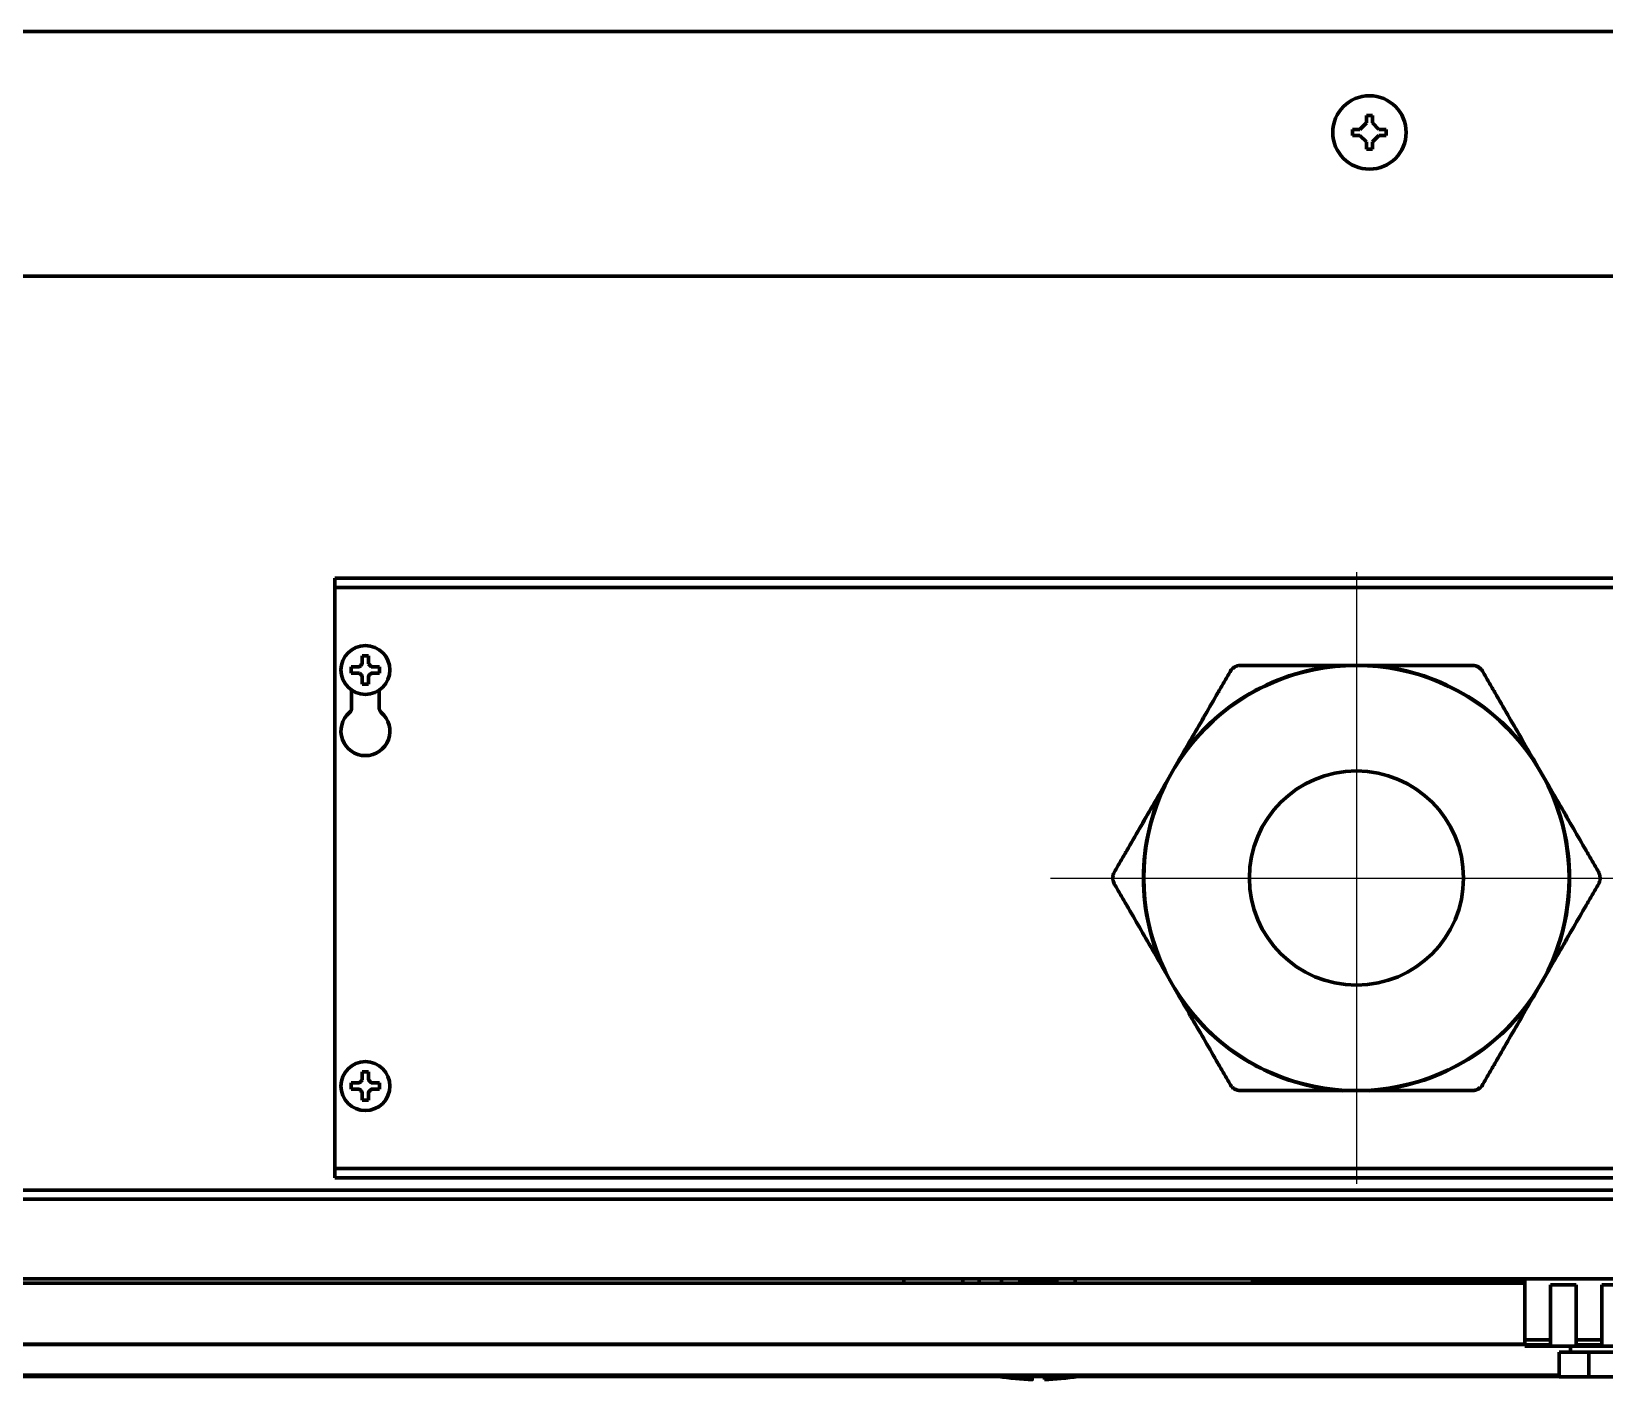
# Model space of a CAD drawing. Header units: inches. Extents: x -3055 to 7244, y 299 to 5591.
# Drawn here: x 3308.5 to 3565.7, y 4333.8 to 4554.1 of the extents above; entities that cross this region are included whole.
import ezdxf

# ---------------------------------------------------------------- set-up
doc = ezdxf.new("R2010")
doc.units = ezdxf.units.IN

# ---------------------------------------------------------------- blocks, each defined once
blk = doc.blocks.new('A$C29D5572B')
at = {"color": 1}
for p, q in [((0, 50), (0, -50)), ((-50, 0), (50, 0))]:
    blk.add_line(p, q, dxfattribs=at)
blk = doc.blocks.new('A$C0F8E2EAE')
blk.add_blockref('A$C29D5572B', (0, 0))

msp = doc.modelspace()

# ---------------------------------------------------------------- linework, layer by layer
at = {"linetype": 'Continuous', "lineweight": 70}
for p, q in [((3597.11, 4554.11), (3258.12, 4554.11)), ((3530.25, 4542.81), (3530.23, 4542.81)), ((3530.25, 4542.8), (3530.25, 4542.81)), ((3525.68, 4538.11), (3526.74, 4539.17)), ((3526.74, 4539.17), (3526.74, 4540.36)), ((3526.74, 4540.36), (3527.74, 4540.36)), ((3527.74, 4540.36), (3527.74, 4539.17)), ((3527.74, 4539.17), (3528.8, 4538.11)), ((3524.49, 4537.11), (3524.49, 4538.11)), ((3524.49, 4538.11), (3525.68, 4538.11)), ((3525.68, 4537.11), (3524.49, 4537.11)), ((3526.74, 4536.05), (3525.68, 4537.11)), ((3526.74, 4534.86), (3526.74, 4536.05)), ((3528.8, 4537.11), (3527.74, 4536.05)), ((3527.74, 4536.05), (3527.74, 4534.86)), ((3528.8, 4538.11), (3529.99, 4538.11)), ((3529.99, 4537.11), (3528.8, 4537.11)), ((3529.99, 4538.11), (3529.99, 4537.11)), ((3527.74, 4534.86), (3526.74, 4534.86)), ((3597.11, 4514.11), (3258.12, 4514.11)), ((3358.12, 4464.76), (3358.12, 4463.26)), ((3358.12, 4464.76), (3360.12, 4464.76)), ((3360.12, 4464.76), (3400.29, 4464.76)), ((3400.29, 4464.76), (3401.7, 4464.76)), ((3401.7, 4464.76), (3404.53, 4464.76)), ((3404.53, 4464.76), (3405.95, 4464.76)), ((3405.95, 4464.76), (3580.29, 4464.76)), ((3358.12, 4461.76), (3358.12, 4463.26)), ((3358.12, 4463.26), (3360.12, 4463.26)), ((3358.12, 4461.76), (3358.12, 4369.76)), ((3360.12, 4463.26), (3400.29, 4463.26)), ((3400.29, 4463.26), (3401.7, 4463.26)), ((3401.7, 4463.26), (3404.53, 4463.26)), ((3404.53, 4463.26), (3405.95, 4463.26)), ((3405.95, 4463.26), (3580.29, 4463.26)), ((3360.82, 4449.76), (3360.82, 4450.26)), ((3360.82, 4449.26), (3360.82, 4449.76)), ((3365.42, 4450.26), (3365.42, 4449.76)), ((3365.42, 4449.76), (3365.42, 4449.26)), ((3525.12, 4450.51), (3522.97, 4450.51)), ((3527.27, 4450.51), (3525.12, 4450.51)), ((3360.87, 4443.56), (3360.87, 4446.46)), ((3365.37, 4446.46), (3365.37, 4443.56)), ((3495.02, 4433.14), (3493.95, 4431.28)), ((3496.1, 4435), (3495.02, 4433.14)), ((3555.21, 4433.14), (3554.14, 4435)), ((3556.29, 4431.28), (3555.21, 4433.14)), ((3493.95, 4400.25), (3495.02, 4398.39)), ((3555.21, 4398.39), (3556.29, 4400.25)), ((3495.02, 4398.39), (3496.1, 4396.53)), ((3554.14, 4396.53), (3555.21, 4398.39)), ((3360.82, 4381.76), (3360.82, 4382.26)), ((3360.82, 4381.26), (3360.82, 4381.76)), ((3365.42, 4382.26), (3365.42, 4381.76)), ((3365.42, 4381.76), (3365.42, 4381.26)), ((3522.97, 4381.01), (3525.12, 4381.01)), ((3525.12, 4381.01), (3527.27, 4381.01)), ((3358.12, 4369.76), (3358.12, 4368.26)), ((3360.12, 4368.26), (3358.12, 4368.26)), ((3358.12, 4368.26), (3358.12, 4366.76)), ((3360.12, 4366.76), (3358.12, 4366.76)), ((3400.29, 4368.26), (3360.12, 4368.26)), ((3400.29, 4366.76), (3360.12, 4366.76)), ((3401.7, 4368.26), (3400.29, 4368.26)), ((3401.7, 4366.76), (3400.29, 4366.76)), ((3404.53, 4368.26), (3401.7, 4368.26)), ((3404.53, 4366.76), (3401.7, 4366.76)), ((3405.95, 4368.26), (3404.53, 4368.26)), ((3405.95, 4366.76), (3404.53, 4366.76)), ((3580.29, 4368.26), (3405.95, 4368.26)), ((3580.29, 4366.76), (3405.95, 4366.76)), ((3638.29, 4364.76), (3260.12, 4364.76)), ((3638.32, 4363.26), (3260.11, 4363.26)), ((3552.61, 4349.56), (3255.37, 4349.56)), ((3256.11, 4350.26), (3638.44, 4350.26)), ((3451.12, 4350.26), (3451.12, 4349.56)), ((3460.77, 4350.26), (3460.77, 4349.56)), ((3463.47, 4349.56), (3463.47, 4350.26)), ((3467.12, 4350.26), (3467.12, 4349.56)), ((3473.12, 4350.06), (3470.12, 4350.06)), ((3470.12, 4350.06), (3470.12, 4349.56)), ((3470.62, 4350.26), (3470.62, 4350.06)), ((3473.12, 4350.06), (3473.12, 4349.56)), ((3476.12, 4350.06), (3473.12, 4350.06)), ((3475.62, 4350.06), (3475.62, 4350.26)), ((3476.12, 4350.06), (3476.12, 4349.56)), ((3479.12, 4349.56), (3479.12, 4350.26)), ((3508.12, 4350.26), (3508.12, 4349.76)), ((3509.53, 4349.76), (3508.12, 4349.76)), ((3509.53, 4350.26), (3509.53, 4349.76)), ((3510.53, 4349.76), (3509.53, 4349.76)), ((3552.62, 4349.76), (3510.53, 4349.76)), ((3518.12, 4349.76), (3518.12, 4349.56)), ((3552.62, 4344.76), (3552.62, 4350.26)), ((3556.82, 4349.26), (3561.02, 4349.26)), ((3556.82, 4349.26), (3556.82, 4344.76)), ((3561.02, 4344.76), (3561.02, 4349.26)), ((3565.22, 4349.26), (3569.42, 4349.26)), ((3565.22, 4349.26), (3565.22, 4344.76)), ((3552.62, 4340.26), (3552.62, 4344.76)), ((3556.82, 4340.26), (3556.82, 4344.76)), ((3561.02, 4344.76), (3561.02, 4340.26)), ((3565.22, 4340.26), (3565.22, 4344.76)), ((3552.61, 4339.57), (3083.02, 4339.57)), ((3552.61, 4339.54), (3083.02, 4339.54)), ((3552.62, 4339.46), (3552.62, 4340.26)), ((3552.62, 4340.26), (3556.82, 4340.26)), ((3552.62, 4339.26), (3552.62, 4339.46)), ((3556.82, 4339.46), (3552.62, 4339.46)), ((3552.62, 4339.26), (3573.62, 4339.26)), ((3556.82, 4340.26), (3556.82, 4339.46)), ((3558.23, 4338.26), (3563.12, 4338.26)), ((3558.23, 4338.26), (3558.23, 4334.26)), ((3560.12, 4339.26), (3560.12, 4338.26)), ((3561.02, 4339.46), (3561.02, 4340.26)), ((3561.02, 4340.26), (3565.22, 4340.26)), ((3565.22, 4339.46), (3561.02, 4339.46)), ((3563.12, 4338.26), (3568.01, 4338.26)), ((3563.12, 4338.26), (3563.12, 4334.26)), ((3565.22, 4340.26), (3565.22, 4339.46)), ((3083.03, 4334.53), (3558.21, 4334.53)), ((3083.03, 4334.27), (3558.21, 4334.27)), ((3563.12, 4334.26), (3558.23, 4334.26)), ((3568.01, 4334.26), (3563.12, 4334.26))]:
    msp.add_line(p, q, dxfattribs=at)
for centre, radius in [((3527.24, 4537.61), 6), ((3363.12, 4449.76), 4), ((3525.12, 4415.76), 34.75), ((3525.12, 4415.76), 17.5), ((3363.12, 4381.76), 4)]:
    msp.add_circle(centre, radius, dxfattribs=at)
for centre, radius, start, end in [((3525.12, 4415.76), 34.82, 93.5403, 146.4597), ((3525.12, 4415.76), 34.82, 33.5403, 86.4597), ((3359.87, 4443.56), 1, 310.5416, 0), ((3366.37, 4443.56), 1, 180, 229.4584), ((3363.12, 4439.76), 4, 130.5416, 49.4584), ((3525.12, 4415.76), 34.82, 153.5403, 206.4597), ((3525.12, 4415.76), 34.82, 333.5403, 26.4597), ((3525.12, 4415.76), 34.82, 213.5403, 266.4597), ((3525.12, 4415.76), 34.82, 273.5403, 326.4597), ((3508.52, 4349.36), 0.4, 90, 149.9991), ((3515.72, 4349.36), 0.4, 30.0009, 90), ((3474.62, 4393.74), 60, 262.337, 267.6114), ((3471.62, 4393.74), 60, 272.3861, 277.663)]:
    msp.add_arc(centre, radius, start, end, dxfattribs=at)
for points in [[(3362.62, 4450.76), (3362.62, 4450.82), (3362.62, 4450.93), (3362.62, 4451.09), (3362.62, 4451.25), (3362.62, 4451.4), (3362.62, 4451.55), (3362.62, 4451.71), (3362.62, 4451.88), (3362.62, 4452), (3362.62, 4452.06)], [(3362.62, 4452.06), (3362.79, 4452.06), (3363.12, 4452.06), (3363.45, 4452.06), (3363.62, 4452.06)], [(3362.12, 4449.26), (3362.06, 4449.26), (3361.96, 4449.26), (3361.79, 4449.26), (3361.64, 4449.26), (3361.48, 4449.26), (3361.33, 4449.26), (3361.17, 4449.26), (3361.01, 4449.26), (3360.88, 4449.26), (3360.82, 4449.26)], [(3362.12, 4450.26), (3362.14, 4450.29), (3362.19, 4450.33), (3362.26, 4450.41), (3362.33, 4450.48), (3362.4, 4450.55), (3362.48, 4450.62), (3362.55, 4450.69), (3362.59, 4450.74), (3362.62, 4450.76)], [(3362.62, 4448.76), (3362.59, 4448.79), (3362.54, 4448.84), (3362.47, 4448.91), (3362.4, 4448.99), (3362.33, 4449.06), (3362.26, 4449.13), (3362.19, 4449.19), (3362.14, 4449.24), (3362.12, 4449.26)], [(3363.62, 4450.76), (3363.64, 4450.74), (3363.7, 4450.69), (3363.77, 4450.61), (3363.84, 4450.54), (3363.91, 4450.47), (3363.98, 4450.4), (3364.05, 4450.33), (3364.1, 4450.29), (3364.12, 4450.26)], [(3364.12, 4449.26), (3364.09, 4449.24), (3364.05, 4449.19), (3363.98, 4449.12), (3363.9, 4449.05), (3363.83, 4448.98), (3363.76, 4448.91), (3363.69, 4448.83), (3363.64, 4448.79), (3363.62, 4448.76)], [(3363.62, 4448.76), (3363.62, 4448.71), (3363.62, 4448.6), (3363.62, 4448.44), (3363.62, 4448.28), (3363.62, 4448.13), (3363.62, 4447.97), (3363.62, 4447.82), (3363.62, 4447.65), (3363.62, 4447.53), (3363.62, 4447.46)], [(3364.12, 4450.26), (3364.17, 4450.26), (3364.28, 4450.26), (3364.44, 4450.26), (3364.6, 4450.26), (3364.76, 4450.26), (3364.91, 4450.26), (3365.07, 4450.26), (3365.23, 4450.26), (3365.35, 4450.26), (3365.42, 4450.26)], [(3363.62, 4447.46), (3363.45, 4447.46), (3363.12, 4447.46), (3362.79, 4447.46), (3362.62, 4447.46)], [(3362.12, 4382.26), (3362.14, 4382.29), (3362.19, 4382.33), (3362.26, 4382.41), (3362.33, 4382.48), (3362.4, 4382.55), (3362.48, 4382.62), (3362.55, 4382.69), (3362.59, 4382.74), (3362.62, 4382.76)], [(3362.62, 4382.76), (3362.62, 4382.82), (3362.62, 4382.93), (3362.62, 4383.09), (3362.62, 4383.25), (3362.62, 4383.4), (3362.62, 4383.55), (3362.62, 4383.71), (3362.62, 4383.88), (3362.62, 4384), (3362.62, 4384.06)], [(3362.62, 4384.06), (3362.79, 4384.06), (3363.12, 4384.06), (3363.45, 4384.06), (3363.62, 4384.06)], [(3363.62, 4382.76), (3363.64, 4382.74), (3363.7, 4382.69), (3363.77, 4382.61), (3363.84, 4382.54), (3363.91, 4382.47), (3363.98, 4382.4), (3364.05, 4382.33), (3364.1, 4382.29), (3364.12, 4382.26)], [(3364.12, 4382.26), (3364.17, 4382.26), (3364.28, 4382.26), (3364.44, 4382.26), (3364.6, 4382.26), (3364.76, 4382.26), (3364.91, 4382.26), (3365.07, 4382.26), (3365.23, 4382.26), (3365.35, 4382.26), (3365.42, 4382.26)], [(3362.12, 4381.26), (3362.06, 4381.26), (3361.96, 4381.26), (3361.79, 4381.26), (3361.64, 4381.26), (3361.48, 4381.26), (3361.33, 4381.26), (3361.17, 4381.26), (3361.01, 4381.26), (3360.88, 4381.26), (3360.82, 4381.26)], [(3362.62, 4380.76), (3362.59, 4380.79), (3362.54, 4380.84), (3362.47, 4380.91), (3362.4, 4380.99), (3362.33, 4381.06), (3362.26, 4381.13), (3362.19, 4381.19), (3362.14, 4381.24), (3362.12, 4381.26)], [(3363.62, 4379.46), (3363.45, 4379.46), (3363.12, 4379.46), (3362.79, 4379.46), (3362.62, 4379.46)], [(3364.12, 4381.26), (3364.09, 4381.24), (3364.05, 4381.19), (3363.98, 4381.12), (3363.9, 4381.05), (3363.83, 4380.98), (3363.76, 4380.91), (3363.69, 4380.83), (3363.64, 4380.79), (3363.62, 4380.76)], [(3363.62, 4380.76), (3363.62, 4380.71), (3363.62, 4380.6), (3363.62, 4380.44), (3363.62, 4380.28), (3363.62, 4380.13), (3363.62, 4379.97), (3363.62, 4379.82), (3363.62, 4379.65), (3363.62, 4379.53), (3363.62, 4379.46)]]:
    msp.add_open_spline(points, degree=3, dxfattribs=at)
for points, knots in [([(3363.62, 4452.06), (3363.62, 4451.86), (3363.62, 4451.65), (3363.62, 4451.33), (3363.62, 4451.22), (3363.62, 4450.99), (3363.62, 4450.88), (3363.62, 4450.76)], [0, 0, 0, 0, 0.5, 0.5, 0.75, 0.75, 1, 1, 1, 1]), ([(3360.82, 4450.26), (3361.02, 4450.26), (3361.23, 4450.26), (3361.56, 4450.26), (3361.67, 4450.26), (3361.89, 4450.26), (3362, 4450.26), (3362.12, 4450.26)], [0, 0, 0, 0, 0.5, 0.5, 0.75, 0.75, 1, 1, 1, 1]), ([(3362.62, 4447.46), (3362.62, 4447.67), (3362.62, 4447.88), (3362.62, 4448.2), (3362.62, 4448.31), (3362.62, 4448.53), (3362.62, 4448.65), (3362.62, 4448.76)], [0, 0, 0, 0, 0.5, 0.5, 0.75, 0.75, 1, 1, 1, 1]), ([(3365.42, 4449.26), (3365.22, 4449.26), (3365.01, 4449.26), (3364.68, 4449.26), (3364.57, 4449.26), (3364.35, 4449.26), (3364.23, 4449.26), (3364.12, 4449.26)], [0, 0, 0, 0, 0.5, 0.5, 0.75, 0.75, 1, 1, 1, 1]), ([(3496.1, 4435), (3496.83, 4436.27), (3497.56, 4437.53), (3498.99, 4440.01), (3499.7, 4441.23), (3501.09, 4443.64), (3501.78, 4444.84), (3502.55, 4446.17), (3502.63, 4446.32), (3502.8, 4446.61), (3503.06, 4447.05), (3503.31, 4447.49), (3503.81, 4448.36), (3504.15, 4448.94), (3504.48, 4449.51)], [0, 0, 0, 0, 0.25, 0.25, 0.5, 0.5, 0.75, 0.75, 0.78125, 0.78125, 0.8125, 0.875, 0.875, 1, 1, 1, 1]), ([(3506.21, 4450.51), (3506.13, 4450.51), (3506.04, 4450.51), (3505.88, 4450.49), (3505.79, 4450.47), (3505.62, 4450.43), (3505.54, 4450.4), (3505.37, 4450.33), (3505.29, 4450.29), (3505.19, 4450.23), (3505.17, 4450.22), (3505.13, 4450.2), (3505.08, 4450.16), (3504.99, 4450.1), (3504.92, 4450.04), (3504.87, 4450), (3504.85, 4449.98), (3504.82, 4449.95), (3504.8, 4449.93), (3504.72, 4449.86), (3504.67, 4449.79), (3504.59, 4449.69), (3504.57, 4449.65), (3504.52, 4449.58), (3504.5, 4449.55), (3504.48, 4449.51)], [0, 0, 0, 0, 0.125, 0.125, 0.25, 0.25, 0.375, 0.375, 0.5, 0.5, 0.53125, 0.53125, 0.5625, 0.625, 0.6875, 0.6875, 0.71875, 0.71875, 0.75, 0.75, 0.875, 0.875, 0.9375, 0.9375, 1, 1, 1, 1]), ([(3522.97, 4450.51), (3521.5, 4450.51), (3520.05, 4450.51), (3517.19, 4450.51), (3515.78, 4450.51), (3512.99, 4450.51), (3511.61, 4450.51), (3510.07, 4450.51), (3509.9, 4450.51), (3509.56, 4450.51), (3509.05, 4450.51), (3508.55, 4450.51), (3507.54, 4450.51), (3506.87, 4450.51), (3506.21, 4450.51)], [0, 0, 0, 0, 0.25, 0.25, 0.5, 0.5, 0.75, 0.75, 0.78125, 0.78125, 0.8125, 0.875, 0.875, 1, 1, 1, 1]), ([(3527.27, 4450.51), (3528.74, 4450.51), (3530.19, 4450.51), (3533.05, 4450.51), (3534.46, 4450.51), (3537.25, 4450.51), (3538.63, 4450.51), (3540.16, 4450.51), (3540.33, 4450.51), (3540.67, 4450.51), (3541.18, 4450.51), (3541.69, 4450.51), (3542.7, 4450.51), (3543.36, 4450.51), (3544.03, 4450.51)], [0, 0, 0, 0, 0.25, 0.25, 0.5, 0.5, 0.75, 0.75, 0.78125, 0.78125, 0.8125, 0.875, 0.875, 1, 1, 1, 1]), ([(3545.76, 4449.51), (3545.72, 4449.58), (3545.67, 4449.65), (3545.57, 4449.79), (3545.51, 4449.85), (3545.39, 4449.98), (3545.32, 4450.04), (3545.18, 4450.15), (3545.11, 4450.2), (3545.01, 4450.26), (3544.99, 4450.27), (3544.95, 4450.29), (3544.89, 4450.32), (3544.79, 4450.37), (3544.7, 4450.4), (3544.64, 4450.42), (3544.62, 4450.42), (3544.57, 4450.44), (3544.55, 4450.44), (3544.45, 4450.47), (3544.36, 4450.49), (3544.23, 4450.5), (3544.19, 4450.51), (3544.11, 4450.51), (3544.07, 4450.51), (3544.03, 4450.51)], [0, 0, 0, 0, 0.125, 0.125, 0.25, 0.25, 0.375, 0.375, 0.5, 0.5, 0.53125, 0.53125, 0.5625, 0.625, 0.6875, 0.6875, 0.71875, 0.71875, 0.75, 0.75, 0.875, 0.875, 0.9375, 0.9375, 1, 1, 1, 1]), ([(3554.14, 4435), (3553.4, 4436.27), (3552.68, 4437.53), (3551.25, 4440.01), (3550.54, 4441.23), (3549.15, 4443.64), (3548.46, 4444.84), (3547.69, 4446.17), (3547.6, 4446.32), (3547.43, 4446.61), (3547.18, 4447.05), (3546.93, 4447.49), (3546.42, 4448.36), (3546.09, 4448.94), (3545.76, 4449.51)], [0, 0, 0, 0, 0.25, 0.25, 0.5, 0.5, 0.75, 0.75, 0.78125, 0.78125, 0.8125, 0.875, 0.875, 1, 1, 1, 1]), ([(3493.95, 4431.28), (3493.21, 4430), (3492.49, 4428.75), (3491.06, 4426.27), (3490.35, 4425.05), (3488.96, 4422.63), (3488.27, 4421.44), (3487.5, 4420.11), (3487.42, 4419.96), (3487.25, 4419.67), (3486.99, 4419.23), (3486.74, 4418.79), (3486.23, 4417.91), (3485.9, 4417.34), (3485.57, 4416.76)], [0, 0, 0, 0, 0.25, 0.25, 0.5, 0.5, 0.75, 0.75, 0.78125, 0.78125, 0.8125, 0.875, 0.875, 1, 1, 1, 1]), ([(3556.29, 4431.28), (3557.02, 4430), (3557.75, 4428.75), (3559.18, 4426.27), (3559.88, 4425.05), (3561.28, 4422.63), (3561.97, 4421.44), (3562.74, 4420.11), (3562.82, 4419.96), (3562.99, 4419.67), (3563.25, 4419.23), (3563.5, 4418.79), (3564, 4417.91), (3564.34, 4417.34), (3564.67, 4416.76)], [0, 0, 0, 0, 0.25, 0.25, 0.5, 0.5, 0.75, 0.75, 0.78125, 0.78125, 0.8125, 0.875, 0.875, 1, 1, 1, 1]), ([(3485.57, 4416.76), (3485.53, 4416.69), (3485.49, 4416.62), (3485.43, 4416.46), (3485.4, 4416.38), (3485.35, 4416.21), (3485.33, 4416.12), (3485.31, 4415.95), (3485.3, 4415.86), (3485.3, 4415.74), (3485.3, 4415.72), (3485.3, 4415.67), (3485.31, 4415.61), (3485.32, 4415.49), (3485.33, 4415.41), (3485.35, 4415.34), (3485.35, 4415.32), (3485.36, 4415.28), (3485.37, 4415.25), (3485.4, 4415.15), (3485.43, 4415.07), (3485.47, 4414.95), (3485.49, 4414.91), (3485.53, 4414.84), (3485.55, 4414.8), (3485.57, 4414.76)], [0, 0, 0, 0, 0.125, 0.125, 0.25, 0.25, 0.375, 0.375, 0.5, 0.5, 0.53125, 0.53125, 0.5625, 0.625, 0.6875, 0.6875, 0.71875, 0.71875, 0.75, 0.75, 0.875, 0.875, 0.9375, 0.9375, 1, 1, 1, 1]), ([(3564.67, 4414.76), (3564.71, 4414.84), (3564.75, 4414.91), (3564.81, 4415.07), (3564.84, 4415.15), (3564.89, 4415.32), (3564.9, 4415.4), (3564.93, 4415.58), (3564.93, 4415.67), (3564.93, 4415.79), (3564.93, 4415.81), (3564.93, 4415.85), (3564.93, 4415.92), (3564.92, 4416.03), (3564.9, 4416.12), (3564.89, 4416.19), (3564.89, 4416.21), (3564.87, 4416.25), (3564.87, 4416.27), (3564.84, 4416.38), (3564.81, 4416.46), (3564.76, 4416.58), (3564.74, 4416.62), (3564.71, 4416.69), (3564.69, 4416.73), (3564.67, 4416.76)], [0, 0, 0, 0, 0.125, 0.125, 0.25, 0.25, 0.375, 0.375, 0.5, 0.5, 0.53125, 0.53125, 0.5625, 0.625, 0.6875, 0.6875, 0.71875, 0.71875, 0.75, 0.75, 0.875, 0.875, 0.9375, 0.9375, 1, 1, 1, 1]), ([(3485.57, 4414.76), (3485.9, 4414.19), (3486.57, 4413.03), (3487.24, 4411.86), (3488.26, 4410.1), (3488.95, 4408.91), (3490.34, 4406.5), (3491.05, 4405.28), (3492.48, 4402.8), (3493.21, 4401.53), (3493.95, 4400.25)], [0, 0, 0, 0, 0.125, 0.25, 0.25, 0.5, 0.5, 0.75, 0.75, 1, 1, 1, 1]), ([(3556.29, 4400.25), (3557.02, 4401.52), (3557.75, 4402.78), (3559.18, 4405.26), (3559.88, 4406.48), (3561.28, 4408.89), (3561.97, 4410.09), (3562.74, 4411.42), (3562.82, 4411.57), (3562.99, 4411.86), (3563.25, 4412.3), (3563.5, 4412.74), (3564, 4413.61), (3564.34, 4414.19), (3564.67, 4414.76)], [0, 0, 0, 0, 0.25, 0.25, 0.5, 0.5, 0.75, 0.75, 0.78125, 0.78125, 0.8125, 0.875, 0.875, 1, 1, 1, 1]), ([(3504.48, 4382.01), (3504.15, 4382.59), (3503.48, 4383.74), (3502.8, 4384.91), (3501.79, 4386.68), (3501.1, 4387.87), (3499.71, 4390.28), (3499, 4391.5), (3497.57, 4393.98), (3496.84, 4395.24), (3496.1, 4396.53)], [0, 0, 0, 0, 0.125, 0.25, 0.25, 0.5, 0.5, 0.75, 0.75, 1, 1, 1, 1]), ([(3554.14, 4396.53), (3553.4, 4395.25), (3552.68, 4394), (3551.25, 4391.52), (3550.54, 4390.3), (3549.15, 4387.88), (3548.46, 4386.69), (3547.69, 4385.36), (3547.6, 4385.21), (3547.43, 4384.92), (3547.18, 4384.48), (3546.93, 4384.04), (3546.42, 4383.16), (3546.09, 4382.59), (3545.76, 4382.01)], [0, 0, 0, 0, 0.25, 0.25, 0.5, 0.5, 0.75, 0.75, 0.78125, 0.78125, 0.8125, 0.875, 0.875, 1, 1, 1, 1]), ([(3360.82, 4382.26), (3361.02, 4382.26), (3361.23, 4382.26), (3361.56, 4382.26), (3361.67, 4382.26), (3361.89, 4382.26), (3362, 4382.26), (3362.12, 4382.26)], [0, 0, 0, 0, 0.5, 0.5, 0.75, 0.75, 1, 1, 1, 1]), ([(3363.62, 4384.06), (3363.62, 4383.86), (3363.62, 4383.65), (3363.62, 4383.33), (3363.62, 4383.22), (3363.62, 4382.99), (3363.62, 4382.88), (3363.62, 4382.76)], [0, 0, 0, 0, 0.5, 0.5, 0.75, 0.75, 1, 1, 1, 1]), ([(3504.48, 4382.01), (3504.52, 4381.94), (3504.57, 4381.87), (3504.67, 4381.74), (3504.72, 4381.67), (3504.85, 4381.55), (3504.91, 4381.49), (3505.06, 4381.38), (3505.13, 4381.33), (3505.23, 4381.27), (3505.25, 4381.26), (3505.29, 4381.24), (3505.35, 4381.21), (3505.45, 4381.16), (3505.54, 4381.13), (3505.6, 4381.11), (3505.62, 4381.1), (3505.66, 4381.09), (3505.68, 4381.08), (3505.79, 4381.06), (3505.88, 4381.04), (3506, 4381.02), (3506.04, 4381.02), (3506.13, 4381.01), (3506.17, 4381.01), (3506.21, 4381.01)], [0, 0, 0, 0, 0.125, 0.125, 0.25, 0.25, 0.375, 0.375, 0.5, 0.5, 0.53125, 0.53125, 0.5625, 0.625, 0.6875, 0.6875, 0.71875, 0.71875, 0.75, 0.75, 0.875, 0.875, 0.9375, 0.9375, 1, 1, 1, 1]), ([(3544.03, 4381.01), (3544.11, 4381.01), (3544.19, 4381.02), (3544.36, 4381.04), (3544.44, 4381.06), (3544.62, 4381.1), (3544.7, 4381.13), (3544.87, 4381.2), (3544.95, 4381.23), (3545.05, 4381.29), (3545.06, 4381.3), (3545.1, 4381.33), (3545.16, 4381.36), (3545.25, 4381.43), (3545.32, 4381.49), (3545.37, 4381.53), (3545.39, 4381.55), (3545.42, 4381.58), (3545.43, 4381.59), (3545.51, 4381.67), (3545.57, 4381.74), (3545.65, 4381.84), (3545.67, 4381.87), (3545.72, 4381.94), (3545.74, 4381.98), (3545.76, 4382.01)], [0, 0, 0, 0, 0.125, 0.125, 0.25, 0.25, 0.375, 0.375, 0.5, 0.5, 0.53125, 0.53125, 0.5625, 0.625, 0.6875, 0.6875, 0.71875, 0.71875, 0.75, 0.75, 0.875, 0.875, 0.9375, 0.9375, 1, 1, 1, 1]), ([(3362.62, 4379.46), (3362.62, 4379.67), (3362.62, 4379.88), (3362.62, 4380.2), (3362.62, 4380.31), (3362.62, 4380.53), (3362.62, 4380.65), (3362.62, 4380.76)], [0, 0, 0, 0, 0.5, 0.5, 0.75, 0.75, 1, 1, 1, 1]), ([(3365.42, 4381.26), (3365.22, 4381.26), (3365.01, 4381.26), (3364.68, 4381.26), (3364.57, 4381.26), (3364.35, 4381.26), (3364.23, 4381.26), (3364.12, 4381.26)], [0, 0, 0, 0, 0.5, 0.5, 0.75, 0.75, 1, 1, 1, 1]), ([(3522.97, 4381.01), (3521.5, 4381.01), (3520.05, 4381.01), (3517.19, 4381.01), (3515.78, 4381.01), (3512.99, 4381.01), (3511.61, 4381.01), (3510.07, 4381.01), (3509.9, 4381.01), (3509.56, 4381.01), (3509.05, 4381.01), (3508.55, 4381.01), (3507.54, 4381.01), (3506.87, 4381.01), (3506.21, 4381.01)], [0, 0, 0, 0, 0.25, 0.25, 0.5, 0.5, 0.75, 0.75, 0.78125, 0.78125, 0.8125, 0.875, 0.875, 1, 1, 1, 1]), ([(3527.27, 4381.01), (3528.74, 4381.01), (3530.19, 4381.01), (3533.05, 4381.01), (3534.46, 4381.01), (3537.25, 4381.01), (3538.63, 4381.01), (3540.16, 4381.01), (3540.33, 4381.01), (3540.67, 4381.01), (3541.18, 4381.01), (3541.69, 4381.01), (3542.7, 4381.01), (3543.36, 4381.01), (3544.03, 4381.01)], [0, 0, 0, 0, 0.25, 0.25, 0.5, 0.5, 0.75, 0.75, 0.78125, 0.78125, 0.8125, 0.875, 0.875, 1, 1, 1, 1]), ([(3472.12, 4334.28), (3472.12, 4334.24), (3472.12, 4334.18), (3472.12, 4334.1), (3472.12, 4334.03), (3472.12, 4333.98), (3472.12, 4333.94), (3472.12, 4333.9), (3472.12, 4333.87), (3472.12, 4333.85), (3472.12, 4333.83), (3472.12, 4333.82), (3472.12, 4333.81), (3472.12, 4333.8), (3472.12, 4333.8), (3472.12, 4333.8), (3472.12, 4333.8)], [0, 0, 0, 0, 0.071482, 0.142964, 0.214447, 0.285929, 0.357411, 0.428893, 0.500375, 0.571857, 0.64334, 0.714822, 0.786304, 0.857786, 0.929268, 1, 1, 1, 1]), ([(3474.12, 4333.8), (3474.12, 4333.8), (3474.12, 4333.8), (3474.12, 4333.8), (3474.12, 4333.8), (3474.12, 4333.81), (3474.12, 4333.82), (3474.12, 4333.83), (3474.12, 4333.85), (3474.12, 4333.87), (3474.12, 4333.9), (3474.12, 4333.94), (3474.12, 4333.98), (3474.12, 4334.03), (3474.12, 4334.1), (3474.12, 4334.18), (3474.12, 4334.24), (3474.12, 4334.28)], [0, 0, 0, 0, 0.001093, 0.072443, 0.143794, 0.215144, 0.286495, 0.357845, 0.429196, 0.500546, 0.571897, 0.643247, 0.714598, 0.785948, 0.857299, 0.928649, 1, 1, 1, 1])]:
    msp.add_open_spline(points, degree=3, knots=knots, dxfattribs=at)

# ---------------------------------------------------------------- block references
msp.add_blockref('A$C0F8E2EAE', (3525.12, 4415.76))

doc.saveas('drawing.dxf')
